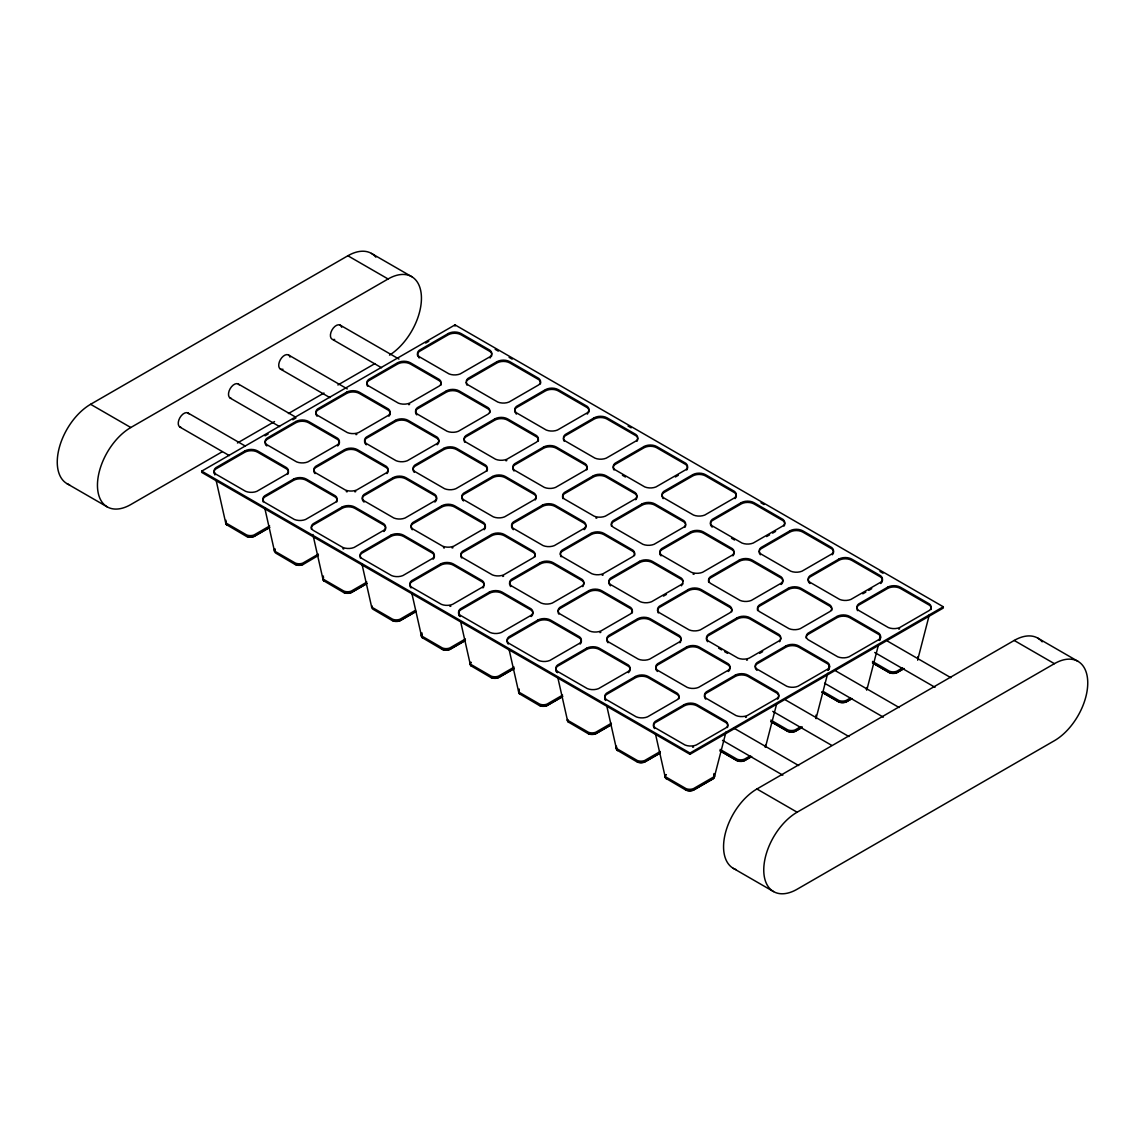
<?xml version="1.0" encoding="UTF-8"?>
<svg xmlns="http://www.w3.org/2000/svg" width="1145" height="1145" viewBox="0 0 1145 1145"><rect width="100%" height="100%" fill="white"/><g stroke="black" fill="none" stroke-linecap="round" stroke-linejoin="round"><path stroke-width="1.5" d="M714.423 776.782L725.973 732.041M765.432 747.341L776.539 704.318M816.17 718.044L827.721 673.303M828.608 669.854L829.495 666.419M867.18 688.589L878.287 645.565M879.618 640.413L880.505 636.963M917.818 659.348L929.382 614.607M69.616 484.865A47.174 27.237 -60 0 1 59.168 448.11A47.174 27.237 -60 0 1 90.598 404.3L347.88 255.764A47.174 27.237 -60 0 1 375.861 257.153M221.987 451.903L130.802 504.544A47.174 27.237 -60 0 1 97.454 485.28A47.174 27.237 -60 0 1 130.802 427.514L388.083 278.979A47.174 27.237 -60 0 1 421.432 297.399A47.174 27.237 -60 0 1 389.529 355.136M237.43 442.986L274.528 421.575M288.425 413.545L323.978 393.021M337.889 384.992L374.973 363.58M201.706 471.139L455.023 324.879L943.294 606.778L943.294 608.038L689.977 754.297L201.706 472.384L201.706 471.139L689.977 753.038L943.294 606.778M265.025 435.816L268.116 434.041M292.834 419.771L295.925 417.982M425.668 343.071L428.76 341.296M269.647 525.956L254.09 534.944A6.426 3.707 0 0 1 246.647 534.944L226.896 523.537A6.383 3.678 0 0 1 226.538 523.222M269.647 527.315L254.09 536.304A6.426 3.707 0 0 1 246.647 536.304M269.647 527.53L254.09 536.504A6.426 3.707 0 0 1 246.647 536.518L226.896 524.897A6.383 3.678 0 0 1 226.037 521.633M318.396 554.108L302.838 563.082A6.426 3.707 0 0 1 295.396 563.082L275.644 551.69A6.383 3.678 0 0 1 274.499 549.156M318.396 555.468L302.838 564.657A6.426 3.707 0 0 1 295.396 564.657L275.644 553.035A6.383 3.678 0 0 1 275.315 549.085M366.872 582.089L351.315 591.063A6.426 3.707 0 0 1 343.872 591.078L324.121 579.671A6.383 3.678 0 0 1 323.763 579.356M366.872 583.449L351.315 592.423A6.426 3.707 0 0 1 343.872 592.437M366.872 583.664L351.315 592.638A6.426 3.707 0 0 1 343.872 592.638L324.121 581.03A6.383 3.678 0 0 1 323.491 577.409M415.606 610.228L400.063 619.216A6.426 3.707 0 0 1 392.62 619.216L372.869 607.809A6.383 3.678 0 0 1 371.824 606.435M415.606 611.587L400.063 620.576A6.426 3.707 0 0 1 392.62 620.576M415.606 611.802L400.063 620.776A6.426 3.707 0 0 1 392.62 620.79L372.869 609.169A6.383 3.678 0 0 1 372.01 605.905M675.364 476.993L678.341 475.275M465.385 638.967L449.842 647.956A6.426 3.707 0 0 1 442.399 647.956L422.648 636.548A6.383 3.678 0 0 1 422.018 632.927M465.385 640.327L449.842 649.315A6.426 3.707 0 0 1 442.399 649.315M465.385 640.542L449.842 649.516A6.426 3.707 0 0 1 442.399 649.53L422.648 637.908A6.383 3.678 0 0 1 422.018 634.287M514.134 667.12L498.59 676.094A6.426 3.707 0 0 1 491.133 676.108L471.382 664.701A6.383 3.678 0 0 1 470.223 662.554M514.134 668.48L498.59 677.454A6.426 3.707 0 0 1 491.133 677.468M514.134 668.68L498.59 677.668A6.426 3.707 0 0 1 491.133 677.668L471.382 666.061A6.383 3.678 0 0 1 470.767 662.44M663.485 596.116L666.462 594.398M766.62 536.561L769.597 534.844M772.589 533.126L775.566 531.409M562.61 695.101L547.067 704.089A6.426 3.707 0 0 1 539.61 704.089L519.859 692.682A6.383 3.678 0 0 1 519.515 692.367M562.61 696.461L547.067 705.449A6.426 3.707 0 0 1 539.61 705.449M562.61 696.675L547.067 705.649A6.426 3.707 0 0 1 539.61 705.663L519.859 694.042A6.383 3.678 0 0 1 519.243 690.421M611.358 723.254L595.801 732.227A6.426 3.707 0 0 1 588.358 732.227L568.607 720.835A6.383 3.678 0 0 1 567.734 719.804M611.358 724.599L595.801 733.587A6.426 3.707 0 0 1 588.358 733.587M611.358 724.814L595.801 733.788A6.426 3.707 0 0 1 588.358 733.802L568.607 722.18A6.383 3.678 0 0 1 567.476 719.661M759.665 653.366L762.642 651.648M862.8 593.811L865.792 592.094M868.769 590.376L871.746 588.659M660.293 751.492L644.735 760.48A6.426 3.707 0 0 1 637.293 760.48L617.541 749.073A6.383 3.678 0 0 1 616.897 748.415M660.293 752.852L644.735 761.84A6.426 3.707 0 0 1 637.293 761.84M660.293 753.066L644.735 762.04A6.426 3.707 0 0 1 637.293 762.055L617.541 750.433A6.383 3.678 0 0 1 616.511 747.542M750.147 755.9L744.493 759.164A6.426 3.707 0 0 1 737.037 759.178L720.119 749.403M800.885 726.617L795.217 729.88A6.426 3.707 0 0 1 787.774 729.88L770.843 720.105M850.477 697.978L846.227 700.425A6.426 3.707 0 0 1 838.784 700.439L823.269 691.48M902.532 667.921L896.878 671.185A6.426 3.707 0 0 1 889.436 671.199L872.504 661.424M751.564 756.444L744.493 760.523A6.426 3.707 0 0 1 737.037 760.538L720.119 750.762M802.287 727.147L795.217 731.24A6.426 3.707 0 0 1 787.774 731.24L770.843 721.464M851.894 698.522L846.227 701.785A6.426 3.707 0 0 1 838.784 701.799L821.852 692.009M903.949 668.465L896.878 672.544A6.426 3.707 0 0 1 889.436 672.559L872.504 662.769M751.564 756.659L744.493 760.738A6.426 3.707 0 0 1 737.037 760.738L720.119 750.963M802.287 727.361L795.217 731.44A6.426 3.707 0 0 1 787.774 731.455L770.843 721.679M851.894 698.736L846.227 702A6.426 3.707 0 0 1 838.784 702L821.852 692.224M903.949 668.68L896.878 672.759A6.426 3.707 0 0 1 889.436 672.759L872.504 662.984M735.92 869.556A47.174 27.237 -60 0 1 725.472 832.801A47.174 27.237 -60 0 1 756.917 788.991L1014.198 640.456A47.174 27.237 -60 0 1 1042.179 641.844M797.12 812.206L1054.402 663.671A47.174 27.237 -60 0 1 1087.75 682.921A47.174 27.237 -60 0 1 1054.402 740.7L797.12 889.236A47.174 27.237 -60 0 1 763.758 869.971A47.174 27.237 -60 0 1 797.12 812.206L756.917 788.991M371.467 253.431L411.67 276.632M1037.785 638.123L1077.975 661.323M347.88 255.764L388.083 278.979M1014.198 640.456L1054.402 663.671M495.198 349.325L498.29 351.114M509.096 357.354L512.187 359.144M628.075 426.054L631.167 427.829M760.967 502.769L764.058 504.559M879.947 571.455L883.038 573.244M622.436 475.275L625.413 476.993M731.569 538.279L734.56 539.996M340.208 325.137L398.961 359.058M887.475 641.1L950.865 677.697M381.557 367.76L332.093 339.206A8.115 4.694 -60 0 1 333.281 328.085A8.115 4.694 -60 0 1 341.697 327.255M874.723 652.493L935.007 687.301M288.526 354.979L347.264 388.899M835.793 670.941L899.168 707.538M280.396 369.048L329.874 397.601M824.572 683.221L883.325 717.142M718.659 648.199L721.636 649.916M724.613 651.648L727.59 653.366M238.274 383.99L295.467 417.009M785.542 699.953L848.917 736.55M230.159 398.059L279.623 426.613M772.775 711.346L831.528 745.252M188.023 413.001L245.23 446.02M733.745 728.063L798.68 765.561M179.908 427.071L229.372 455.624M722.524 740.357L782.822 775.165M90.598 404.3L130.802 427.514M67.025 483.677L107.215 506.877M733.33 868.368L773.533 891.569M655.441 733.773L665.145 776.811M604.76 697.019L605.533 700.454M606.707 705.621L616.396 748.673M555.84 668.766L556.613 672.215M557.772 677.382L567.476 720.42M509.024 649.229L518.728 692.281M458.615 612.632L459.388 616.082M460.548 621.248L470.251 664.286M411.799 593.096L421.503 636.148M362.02 564.356L371.724 607.408M312.886 534.5L322.976 579.27M264.81 508.237L274.499 551.275M214.115 471.482L214.888 474.917M216.061 480.084L225.751 523.136M689.977 753.038L689.977 754.297M455.023 324.879L455.023 326.139M231.347 398.417A8.115 4.694 -60 0 1 230.159 388.685A8.115 4.694 -60 0 1 239.19 384.834M334.669 339.435A8.115 4.694 -60 0 1 333.281 339.564M181.096 427.428A8.115 4.694 -60 0 1 179.908 417.696A8.115 4.694 -60 0 1 188.939 413.846M282.972 369.277A8.115 4.694 -60 0 1 280.396 359.659A8.115 4.694 -60 0 1 290.014 357.097M266.857 445.935A9.618 5.553 0 0 1 266.313 445.448M265.869 444.947A9.618 5.553 0 0 1 266.885 439.48L295.839 422.763A9.06 5.224 0 0 1 308.649 422.763L337.618 439.48A9.618 5.553 0 0 1 338.619 444.947M708.741 582.39A9.618 5.553 0 0 1 710.344 578.039L739.312 561.322A9.06 5.224 0 0 1 752.122 561.322L781.076 578.039A9.618 5.553 0 0 1 782.092 583.492M324.121 581.245A6.383 3.678 0 0 1 323.491 577.61M323.462 579.012A6.383 3.678 0 0 1 323.491 576.049M568.607 722.395A6.383 3.678 0 0 1 567.577 719.489M471.382 666.261A6.383 3.678 0 0 1 471.067 662.297M226.252 522.879A6.383 3.678 0 0 1 226.037 520.274M226.896 525.111A6.383 3.678 0 0 1 226.037 521.834M617.541 750.648A6.383 3.678 0 0 1 616.511 747.742M616.654 748.057A6.383 3.678 0 0 1 616.511 746.182M503.6 576.15A9.675 5.582 0 0 1 502.769 576.465M833.317 550.874A9.618 5.553 0 0 1 832.286 554.767M833.059 550.316A9.618 5.553 0 0 0 831.714 548.798L802.759 532.082A9.06 5.224 0 0 0 789.95 532.082L760.996 548.798A9.618 5.553 0 0 0 759.65 550.316M760.423 554.767A9.618 5.553 0 0 1 759.393 550.874M387.955 469.708A9.618 5.553 0 0 1 386.924 473.601M387.697 469.164A9.618 5.553 0 0 0 386.352 467.632L357.397 450.915A9.06 5.224 0 0 0 344.588 450.915L315.634 467.632A9.618 5.553 0 0 0 314.288 469.164M519.859 694.256A6.383 3.678 0 0 1 519.243 690.635M519.215 692.024A6.383 3.678 0 0 1 519.243 689.061M338.176 445.448A9.618 5.553 0 0 1 337.646 445.935M654.697 728.578A9.618 5.553 0 0 1 654.253 728.063M653.909 727.533A9.618 5.553 0 0 1 655.269 722.609L684.223 705.892A9.06 5.224 0 0 1 697.033 705.892L725.987 722.609A9.618 5.553 0 0 1 727.762 726.417M693.569 747.041A9.675 5.582 0 0 1 692.611 747.184M727.605 726.975A9.618 5.553 0 0 1 727.361 727.533M532.439 611.616A9.618 5.553 0 0 1 532.11 615.552M531.666 616.067A9.618 5.553 0 0 1 531.137 616.54M532.082 611.086A9.618 5.553 0 0 0 531.094 610.099L502.14 593.368A9.06 5.224 0 0 0 489.33 593.368L460.376 610.099A9.618 5.553 0 0 0 459.36 615.552M460.333 616.54A9.618 5.553 0 0 1 459.803 616.067M806.266 638.223A9.618 5.553 0 0 1 806.423 636.505M806.681 635.947A9.618 5.553 0 0 1 808.026 634.43L836.981 617.699A9.06 5.224 0 0 1 849.79 617.699L878.745 634.43A9.618 5.553 0 0 1 880.09 635.947M880.348 636.505A9.618 5.553 0 0 1 880.104 639.339M879.761 639.883A9.618 5.553 0 0 1 879.317 640.399M780.346 640.642A9.618 5.553 0 0 1 779.559 641.701M780.332 637.264A9.618 5.553 0 0 0 778.986 635.733L750.032 619.016A9.06 5.224 0 0 0 737.223 619.016L708.268 635.733A9.618 5.553 0 0 0 706.923 637.264M780.589 637.808A9.618 5.553 0 0 1 780.747 639.525M707.696 641.701A9.618 5.553 0 0 1 706.665 637.808M585.71 527.573A9.618 5.553 0 0 1 585.109 528.661M584.666 529.176A9.618 5.553 0 0 1 584.136 529.663M585.854 527.001A9.618 5.553 0 0 0 584.093 523.208L555.139 506.491A9.06 5.224 0 0 0 542.329 506.491L513.375 523.208A9.618 5.553 0 0 0 513.332 529.663M389.958 414.562A9.618 5.553 0 0 1 388.914 416.165M389.944 412.272A9.618 5.553 0 0 0 388.341 410.196L359.387 393.479A9.06 5.224 0 0 0 346.577 393.479L317.623 410.196A9.618 5.553 0 0 0 316.263 415.105M390.101 412.844A9.618 5.553 0 0 1 390.116 413.989M317.05 416.165A9.618 5.553 0 0 1 316.607 415.649M356.868 434.413A9.675 5.582 0 0 1 355.923 434.613M366.328 444.79A9.618 5.553 0 0 1 365.799 444.303M365.355 443.788A9.618 5.553 0 0 1 364.611 442.127M364.568 441.555A9.618 5.553 0 0 1 366.371 438.335L395.326 421.618A9.06 5.224 0 0 1 408.135 421.618L437.089 438.335A9.618 5.553 0 0 1 438.077 439.336M438.435 439.866A9.618 5.553 0 0 1 437.132 444.79M336.716 501.997A9.618 5.553 0 0 0 335.356 497.073L306.388 480.356A9.06 5.224 0 0 0 293.578 480.356L264.624 497.073A9.618 5.553 0 0 0 263.264 501.997M586.941 469.378A9.618 5.553 0 0 1 586.684 469.937M586.927 467.103A9.618 5.553 0 0 0 585.324 465.013L556.37 448.296A9.06 5.224 0 0 0 543.56 448.296L514.606 465.013A9.618 5.553 0 0 0 513.261 466.545M587.084 467.675A9.618 5.553 0 0 1 587.084 468.82M514.033 470.981A9.618 5.553 0 0 1 513.59 470.481M513.246 469.937A9.618 5.553 0 0 1 513.003 467.103M637.565 437.862A9.618 5.553 0 0 1 637.579 440.138M637.336 440.696A9.618 5.553 0 0 1 636.978 441.24M637.307 437.304A9.618 5.553 0 0 0 635.976 435.773L607.007 419.056A9.06 5.224 0 0 0 594.198 419.056L565.244 435.773A9.618 5.553 0 0 0 563.912 437.304M564.227 441.24A9.618 5.553 0 0 1 563.884 440.696M563.641 440.138A9.618 5.553 0 0 1 563.497 438.435M487.183 470.681A9.618 5.553 0 0 1 486.926 471.239M487.169 468.405A9.618 5.553 0 0 0 485.566 466.33L456.612 449.613A9.06 5.224 0 0 0 443.802 449.613L414.848 466.33A9.618 5.553 0 0 0 413.488 471.239M487.326 468.978A9.618 5.553 0 0 1 487.326 470.123M414.275 472.298A9.618 5.553 0 0 1 413.832 471.783M463.553 500.923A9.618 5.553 0 0 1 463.024 500.437M462.58 499.921A9.618 5.553 0 0 1 463.596 494.468L492.55 477.751A9.06 5.224 0 0 1 505.36 477.751L534.314 494.468A9.618 5.553 0 0 1 535.302 495.456M535.66 496A9.618 5.553 0 0 1 535.33 499.921M736.092 494.74A9.618 5.553 0 0 1 735.863 497.574M735.505 498.118A9.618 5.553 0 0 1 735.061 498.633M735.834 494.196A9.618 5.553 0 0 0 734.503 492.665L705.535 475.948A9.06 5.224 0 0 0 692.725 475.948L663.771 492.665A9.618 5.553 0 0 0 662.425 494.196M663.198 498.633A9.618 5.553 0 0 1 662.411 497.574M662.01 496.458A9.618 5.553 0 0 1 662.168 494.74M315.061 473.601A9.618 5.553 0 0 1 314.031 469.708M355.766 491.591A9.675 5.582 0 0 1 354.878 491.849M347.121 491.849A9.675 5.582 0 0 1 346.234 491.591M464.841 442.328A9.618 5.553 0 0 1 464.24 441.24M464.04 440.095A9.618 5.553 0 0 1 464.097 439.523M464.255 438.964A9.618 5.553 0 0 1 465.858 436.875L494.812 420.158A9.06 5.224 0 0 1 507.621 420.158L536.576 436.875A9.618 5.553 0 0 1 537.563 437.862M467.017 385.106A9.618 5.553 0 0 1 466.659 384.563M466.416 384.004A9.618 5.553 0 0 1 466.273 382.301M466.688 381.185A9.618 5.553 0 0 1 468.019 379.653L496.987 362.936A9.06 5.224 0 0 1 509.797 362.936L538.751 379.653A9.618 5.553 0 0 1 539.739 380.641M288.354 471.583A9.618 5.553 0 0 1 288.211 473.3M287.967 473.858A9.618 5.553 0 0 1 287.624 474.388M287.939 470.466A9.618 5.553 0 0 0 286.608 468.935L257.654 452.218A9.06 5.224 0 0 0 244.844 452.218L215.875 468.935A9.618 5.553 0 0 0 214.544 470.466M214.874 474.388A9.618 5.553 0 0 1 214.516 473.858M214.272 473.3A9.618 5.553 0 0 1 214.287 471.024M409.595 404.4A9.675 5.582 0 0 1 408.765 404.7M440.696 382.273A9.618 5.553 0 0 1 440.968 385.106M440.338 381.743A9.618 5.553 0 0 0 439.351 380.741L410.397 364.024A9.06 5.224 0 0 0 397.587 364.024L368.633 380.741A9.618 5.553 0 0 0 367.03 382.831M367.617 386.194A9.618 5.553 0 0 1 367.015 385.106M366.829 383.961A9.618 5.553 0 0 1 366.872 383.389M506.82 460.533A9.675 5.582 0 0 1 505.975 460.834M537.921 438.406A9.618 5.553 0 0 1 538.193 441.24M561.107 556.799A9.618 5.553 0 0 1 560.506 555.711M560.306 554.581A9.618 5.553 0 0 1 560.363 554.008M560.52 553.436A9.618 5.553 0 0 1 562.123 551.346L591.078 534.629A9.06 5.224 0 0 1 603.887 534.629L632.841 551.346A9.618 5.553 0 0 1 633.829 552.348M603.086 575.005A9.675 5.582 0 0 1 602.241 575.32M636.448 495.284A9.618 5.553 0 0 1 636.463 498.676M636.119 499.22A9.618 5.553 0 0 1 635.675 499.721M636.09 494.755A9.618 5.553 0 0 0 635.103 493.753L606.149 477.036A9.06 5.224 0 0 0 593.339 477.036L564.385 493.753A9.618 5.553 0 0 0 562.782 495.842M563.025 498.676A9.618 5.553 0 0 1 562.767 498.118M562.624 497.56A9.618 5.553 0 0 1 562.624 496.415M596.803 518.184A9.675 5.582 0 0 1 595.872 517.984M534.701 554.037A9.618 5.553 0 0 1 534.973 556.856M534.343 553.493A9.618 5.553 0 0 0 533.355 552.505L504.401 535.788A9.06 5.224 0 0 0 491.591 535.788L462.637 552.505A9.618 5.553 0 0 0 460.834 555.726M461.621 557.958A9.618 5.553 0 0 1 460.877 556.298M611.516 526.271A9.618 5.553 0 0 1 613.133 521.905L642.087 505.188A9.06 5.224 0 0 1 654.897 505.188L683.851 521.905A9.618 5.553 0 0 1 685.197 523.437M747.499 659.949A9.675 5.582 0 0 1 746.569 660.15M685.612 524.553A9.618 5.553 0 0 1 685.469 526.271M685.211 526.814A9.618 5.553 0 0 1 684.867 527.358M634.187 552.878A9.618 5.553 0 0 1 634.459 555.711M917.717 658.218A6.383 3.678 0 0 1 917.717 659.735M917.717 659.935A6.383 3.678 0 0 0 917.717 658.432A6.383 3.678 0 0 0 917.717 656.858M815.884 716.541A6.383 3.678 0 0 1 816.07 718.416M815.884 716.741A6.383 3.678 0 0 1 816.07 718.631M815.884 715.181A6.383 3.678 0 0 1 815.898 717.428M765.432 746.569A6.383 3.678 0 0 1 765.461 746.955M765.432 745.223A6.383 3.678 0 0 1 765.432 745.982M765.432 746.783A6.383 3.678 0 0 1 765.461 747.17M713.908 774.922A6.383 3.678 0 0 1 713.278 778.543L693.484 789.978A6.426 3.707 0 0 1 686.041 789.978M713.908 775.136A6.383 3.678 0 0 1 713.278 778.757L693.484 790.179A6.426 3.707 0 0 1 686.041 790.193L666.29 778.571A6.383 3.678 0 0 1 665.961 774.621M666.275 778.786A6.383 3.678 0 0 1 665.961 774.822M713.908 773.562A6.383 3.678 0 0 1 713.922 776.525M713.621 776.868A6.383 3.678 0 0 1 713.278 777.183L693.484 788.619A6.426 3.707 0 0 1 686.041 788.619L666.29 777.226A6.383 3.678 0 0 1 665.145 774.693M867.066 687.458A6.383 3.678 0 0 1 866.679 689.691M867.066 687.673A6.383 3.678 0 0 1 866.679 689.905M867.08 687.615A6.383 3.678 0 0 1 866.021 689.004M302.838 564.442A6.426 3.707 0 0 1 295.396 564.442M422.634 638.123A6.383 3.678 0 0 1 422.018 634.502M516.467 414.089A9.618 5.553 0 0 1 515.923 413.603M515.135 412.558A9.618 5.553 0 0 1 516.495 407.634L545.464 390.917A9.06 5.224 0 0 1 558.273 390.917L587.228 407.634A9.618 5.553 0 0 1 588.587 412.558M587.8 413.603A9.618 5.553 0 0 1 587.256 414.089M364.067 502.068A9.618 5.553 0 0 1 363.537 501.582M363.094 501.066A9.618 5.553 0 0 1 362.35 499.406M362.307 498.834A9.618 5.553 0 0 1 364.11 495.613L393.064 478.896A9.06 5.224 0 0 1 405.874 478.896L434.828 495.613A9.618 5.553 0 0 1 435.816 496.615M436.173 497.145A9.618 5.553 0 0 1 434.871 502.068M614.021 469.98A9.618 5.553 0 0 1 615.022 464.512L643.977 447.795A9.06 5.224 0 0 1 656.786 447.795L685.755 464.512A9.618 5.553 0 0 1 686.757 469.98M433.941 558.13A9.618 5.553 0 0 0 432.567 553.207L403.612 536.49A9.06 5.224 0 0 0 390.803 536.49L361.849 553.207A9.618 5.553 0 0 0 360.088 555.855M433.583 558.66A9.618 5.553 0 0 1 433.139 559.175M360.489 558.13A9.618 5.553 0 0 1 360.088 557M485.179 525.841A9.618 5.553 0 0 1 484.149 529.734M484.922 525.283A9.618 5.553 0 0 0 483.576 523.766L454.622 507.049A9.06 5.224 0 0 0 441.813 507.049L412.858 523.766A9.618 5.553 0 0 0 411.513 525.283M412.286 529.734A9.618 5.553 0 0 1 411.255 525.841M452.991 547.725A9.675 5.582 0 0 1 452.089 547.983M444.346 547.983A9.675 5.582 0 0 1 443.458 547.725M784.311 522.177A9.618 5.553 0 0 1 783.981 526.099M783.953 521.648A9.618 5.553 0 0 0 782.965 520.646L754.011 503.929A9.06 5.224 0 0 0 741.201 503.929L712.247 520.646A9.618 5.553 0 0 0 710.444 523.866M712.204 527.101A9.618 5.553 0 0 1 711.675 526.614M711.231 526.099A9.618 5.553 0 0 1 710.487 524.439M483.72 586.87A9.618 5.553 0 0 1 482.918 587.915M483.691 583.478A9.618 5.553 0 0 0 482.346 581.946L453.391 565.229A9.06 5.224 0 0 0 440.582 565.229L411.627 581.946A9.618 5.553 0 0 0 410.282 583.478M483.949 584.036A9.618 5.553 0 0 1 484.12 585.739M411.055 587.915A9.618 5.553 0 0 1 410.611 587.399M410.268 586.87A9.618 5.553 0 0 1 410.024 584.036M450.872 606.163A9.675 5.582 0 0 1 449.928 606.378M491.763 355.293A9.618 5.553 0 0 1 491.362 356.424M490.575 357.469A9.618 5.553 0 0 1 490.046 357.956M491.763 354.148A9.618 5.553 0 0 0 490.003 351.501L461.049 334.784A9.06 5.224 0 0 0 448.239 334.784L419.285 351.501A9.618 5.553 0 0 0 417.911 356.424M419.242 357.956A9.618 5.553 0 0 1 418.712 357.469M416.809 414.862A9.618 5.553 0 0 1 416.365 414.347M416.021 413.803A9.618 5.553 0 0 1 415.778 410.969M416.036 410.411A9.618 5.553 0 0 1 417.381 408.894L446.335 392.177A9.06 5.224 0 0 1 459.145 392.177L488.099 408.894A9.618 5.553 0 0 1 489.445 410.411M489.702 410.969A9.618 5.553 0 0 1 489.86 412.687M540.096 381.185A9.618 5.553 0 0 1 540.354 384.004M385.421 527.144A9.618 5.553 0 0 1 385.436 529.434M385.192 529.978A9.618 5.553 0 0 1 384.834 530.521M384.391 531.037A9.618 5.553 0 0 1 383.861 531.523M385.164 526.6A9.618 5.553 0 0 0 383.833 525.068L354.864 508.351A9.06 5.224 0 0 0 342.054 508.351L313.1 525.068A9.618 5.553 0 0 0 311.497 529.434M343.7 549.028A9.675 5.582 0 0 1 342.856 548.713M781.649 584.007A9.618 5.553 0 0 1 781.105 584.48M857.662 610.643A9.618 5.553 0 0 1 857.061 609.541M856.861 608.41A9.618 5.553 0 0 1 856.918 607.838M857.075 607.265A9.618 5.553 0 0 1 858.664 605.19L887.618 588.473A9.06 5.224 0 0 1 900.428 588.473L929.396 605.19A9.618 5.553 0 0 1 930.384 606.177M899.641 628.834A9.675 5.582 0 0 1 898.796 629.149M930.728 606.707A9.618 5.553 0 0 1 931 609.541M831.342 607.809A9.618 5.553 0 0 1 831.613 610.643M830.984 607.279A9.618 5.553 0 0 0 829.996 606.278L801.042 589.56A9.06 5.224 0 0 0 788.232 589.56L759.278 606.278A9.618 5.553 0 0 0 757.661 610.643M733.673 551.418A9.618 5.553 0 0 1 733.687 554.81M733.344 555.339A9.618 5.553 0 0 1 732.9 555.855M733.315 550.888A9.618 5.553 0 0 0 732.328 549.886L703.373 533.169A9.06 5.224 0 0 0 690.564 533.169L661.61 549.886A9.618 5.553 0 0 0 660.007 551.976M661.037 555.855A9.618 5.553 0 0 1 659.992 554.252M659.835 553.679A9.618 5.553 0 0 1 659.849 552.534M694.027 574.318A9.675 5.582 0 0 1 693.083 574.103M809.887 583.492A9.618 5.553 0 0 1 809.916 577.037L838.884 560.32A9.06 5.224 0 0 1 851.694 560.32L880.648 577.037A9.618 5.553 0 0 1 882.409 580.83M882.251 581.402A9.618 5.553 0 0 1 881.664 582.49M881.221 583.005A9.618 5.553 0 0 1 880.677 583.492M583.463 585.567A9.618 5.553 0 0 1 582.676 586.612M583.449 582.175A9.618 5.553 0 0 0 582.104 580.644L553.149 563.927A9.06 5.224 0 0 0 540.34 563.927L511.386 580.644A9.618 5.553 0 0 0 510.04 582.175M583.707 582.733A9.618 5.553 0 0 1 583.864 584.437M510.813 586.612A9.618 5.553 0 0 1 510.026 585.567M509.625 584.437A9.618 5.553 0 0 1 509.783 582.733M657.488 671.471A9.618 5.553 0 0 1 657.531 665.016L686.485 648.299A9.06 5.224 0 0 1 699.294 648.299L728.249 665.016A9.618 5.553 0 0 1 730.066 668.251M729.866 669.381A9.618 5.553 0 0 1 729.265 670.483M728.821 670.984A9.618 5.553 0 0 1 728.292 671.471M581.188 642.445A9.618 5.553 0 0 1 580.143 644.048M581.173 640.169A9.618 5.553 0 0 0 579.57 638.08L550.616 621.363A9.06 5.224 0 0 0 537.806 621.363L508.852 638.08A9.618 5.553 0 0 0 507.493 643.003M581.331 640.728A9.618 5.553 0 0 1 581.331 641.873M508.28 644.048A9.618 5.553 0 0 1 507.836 643.533M682.935 583.707A9.618 5.553 0 0 1 682.678 584.251M681.89 585.31A9.618 5.553 0 0 1 681.361 585.796M682.921 581.417A9.618 5.553 0 0 0 681.318 579.341L652.364 562.624A9.06 5.224 0 0 0 639.554 562.624L610.6 579.341A9.618 5.553 0 0 0 609.24 584.251M610.557 585.796A9.618 5.553 0 0 1 609.584 584.794M600.824 632.283A9.675 5.582 0 0 1 599.98 632.598M631.925 610.156A9.618 5.553 0 0 1 632.197 612.99M631.568 609.627A9.618 5.553 0 0 0 630.58 608.625L601.626 591.908A9.06 5.224 0 0 0 588.816 591.908L559.862 608.625A9.618 5.553 0 0 0 558.259 610.714M558.846 614.092A9.618 5.553 0 0 1 558.245 612.99M558.044 611.859A9.618 5.553 0 0 1 558.102 611.287M680.688 641.687A9.618 5.553 0 0 1 679.901 642.746M680.674 638.309A9.618 5.553 0 0 0 679.328 636.777L650.374 620.06A9.06 5.224 0 0 0 637.565 620.06L608.61 636.777A9.618 5.553 0 0 0 607.265 638.309M680.931 638.853A9.618 5.553 0 0 1 681.089 640.57M608.038 642.746A9.618 5.553 0 0 1 607.594 642.231M607.251 641.687A9.618 5.553 0 0 1 607.007 638.853M756.974 670.326A9.618 5.553 0 0 1 756.444 669.839M756.001 669.324A9.618 5.553 0 0 1 757.017 663.871L785.971 647.154A9.06 5.224 0 0 1 798.781 647.154L827.735 663.871A9.618 5.553 0 0 1 828.751 669.324M828.307 669.839A9.618 5.553 0 0 1 827.778 670.326M658.332 612.933A9.618 5.553 0 0 1 657.731 611.845M657.531 610.7A9.618 5.553 0 0 1 657.588 610.128M657.745 609.569A9.618 5.553 0 0 1 659.348 607.48L688.302 590.763A9.06 5.224 0 0 1 701.112 590.763L730.066 607.48A9.618 5.553 0 0 1 731.054 608.482M731.412 609.011A9.618 5.553 0 0 1 731.684 611.845M778.342 694.7A9.618 5.553 0 0 1 778.357 698.078M778.013 698.622A9.618 5.553 0 0 1 777.569 699.137M777.985 694.156A9.618 5.553 0 0 0 776.997 693.169L748.043 676.452A9.06 5.224 0 0 0 735.233 676.452L706.279 693.169A9.618 5.553 0 0 0 704.676 695.244M705.706 699.137A9.618 5.553 0 0 1 704.662 697.534M704.519 696.961A9.618 5.553 0 0 1 704.519 695.817M746.411 717.128A9.675 5.582 0 0 1 745.51 717.385M605.505 699.924A9.618 5.553 0 0 1 605.161 699.395M604.918 698.836A9.618 5.553 0 0 1 604.775 697.119M605.19 696.003A9.618 5.553 0 0 1 606.521 694.471L635.475 677.754A9.06 5.224 0 0 1 648.285 677.754L677.253 694.471A9.618 5.553 0 0 1 678.584 696.003M678.842 696.561A9.618 5.553 0 0 1 678.856 698.836M629.664 667.75A9.618 5.553 0 0 1 628.362 672.673M629.306 667.22A9.618 5.553 0 0 0 628.319 666.218L599.365 649.501A9.06 5.224 0 0 0 586.555 649.501L557.601 666.218A9.618 5.553 0 0 0 555.783 669.453M557.558 672.673A9.618 5.553 0 0 1 557.028 672.187M556.584 671.671A9.618 5.553 0 0 1 555.84 670.025M244.844 450.958L215.875 467.675A9.618 5.553 0 0 0 215.847 474.13L245.631 491.334A9.675 5.582 0 0 0 256.852 491.334L286.636 474.13A9.618 5.553 0 0 0 286.608 467.675L257.654 450.958A9.06 5.224 0 0 0 244.844 450.958M295.839 421.517L266.885 438.234A9.618 5.553 0 0 0 266.857 444.689L296.641 461.893A9.675 5.582 0 0 0 307.862 461.893L337.646 444.689A9.618 5.553 0 0 0 337.618 438.234L308.649 421.517A9.06 5.224 0 0 0 295.839 421.517M346.577 392.22L317.623 408.937A9.618 5.553 0 0 0 317.58 415.392L347.379 432.595A9.675 5.582 0 0 0 358.6 432.595L388.384 415.392A9.618 5.553 0 0 0 388.341 408.937L359.387 392.22A9.06 5.224 0 0 0 346.577 392.22M397.587 362.779L368.633 379.496A9.618 5.553 0 0 0 368.59 385.951L398.388 403.14A9.675 5.582 0 0 0 409.595 403.14L439.394 385.951A9.618 5.553 0 0 0 439.351 379.496L410.397 362.779A9.06 5.224 0 0 0 397.587 362.779M448.239 333.538L419.285 350.255A9.618 5.553 0 0 0 419.242 356.71L449.026 373.9A9.675 5.582 0 0 0 460.247 373.9L490.046 356.71A9.618 5.553 0 0 0 490.003 350.255L461.049 333.538A9.06 5.224 0 0 0 448.239 333.538M293.578 479.111L264.624 495.828A9.618 5.553 0 0 0 264.595 502.283L294.38 519.472A9.675 5.582 0 0 0 305.601 519.472L335.385 502.283A9.618 5.553 0 0 0 335.356 495.828L306.388 479.111A9.06 5.224 0 0 0 293.578 479.111M344.588 449.656L315.634 466.373A9.618 5.553 0 0 0 315.591 472.828L345.389 490.031A9.675 5.582 0 0 0 356.61 490.031L386.395 472.828A9.618 5.553 0 0 0 386.352 466.373L357.397 449.656A9.06 5.224 0 0 0 344.588 449.656M395.326 420.372L366.371 437.089A9.618 5.553 0 0 0 366.328 443.53L396.127 460.734A9.675 5.582 0 0 0 407.334 460.734L437.132 443.53A9.618 5.553 0 0 0 437.089 437.089L408.135 420.372A9.06 5.224 0 0 0 395.326 420.372M446.335 390.917L417.381 407.634A9.618 5.553 0 0 0 417.338 414.089L447.137 431.293A9.675 5.582 0 0 0 458.344 431.293L488.142 414.089A9.618 5.553 0 0 0 488.099 407.634L459.145 390.917A9.06 5.224 0 0 0 446.335 390.917M496.987 361.677L468.019 378.394A9.618 5.553 0 0 0 467.99 384.849L497.774 402.052A9.675 5.582 0 0 0 508.995 402.052L538.78 384.849A9.618 5.553 0 0 0 538.751 378.394L509.797 361.677A9.06 5.224 0 0 0 496.987 361.677M342.054 507.092L313.1 523.809A9.618 5.553 0 0 0 313.057 530.264L342.856 547.467A9.675 5.582 0 0 0 354.077 547.467L383.861 530.264A9.618 5.553 0 0 0 383.833 523.809L354.864 507.092A9.06 5.224 0 0 0 342.054 507.092M393.064 477.651L364.11 494.368A9.618 5.553 0 0 0 364.067 500.809L393.866 518.012A9.675 5.582 0 0 0 405.072 518.012L434.871 500.809A9.618 5.553 0 0 0 434.828 494.368L405.874 477.651A9.06 5.224 0 0 0 393.064 477.651M443.802 448.353L414.848 465.07A9.618 5.553 0 0 0 414.805 471.525L444.603 488.729A9.675 5.582 0 0 0 455.81 488.729L485.609 471.525A9.618 5.553 0 0 0 485.566 465.07L456.612 448.353A9.06 5.224 0 0 0 443.802 448.353M494.812 418.898L465.858 435.615A9.618 5.553 0 0 0 465.815 442.07L495.613 459.274A9.675 5.582 0 0 0 506.82 459.274L536.619 442.07A9.618 5.553 0 0 0 536.576 435.615L507.621 418.898A9.06 5.224 0 0 0 494.812 418.898M545.464 389.658L516.495 406.375A9.618 5.553 0 0 0 516.467 412.83L546.251 430.033A9.675 5.582 0 0 0 557.472 430.033L587.256 412.83A9.618 5.553 0 0 0 587.228 406.375L558.273 389.658A9.06 5.224 0 0 0 545.464 389.658M390.803 535.245L361.849 551.962A9.618 5.553 0 0 0 361.806 558.402L391.604 575.606A9.675 5.582 0 0 0 402.825 575.606L432.61 558.402A9.618 5.553 0 0 0 432.567 551.962L403.612 535.245A9.06 5.224 0 0 0 390.803 535.245M441.813 505.789L412.858 522.506A9.618 5.553 0 0 0 412.815 528.961L442.614 546.165A9.675 5.582 0 0 0 453.821 546.165L483.619 528.961A9.618 5.553 0 0 0 483.576 522.506L454.622 505.789A9.06 5.224 0 0 0 441.813 505.789M492.55 476.492L463.596 493.209A9.618 5.553 0 0 0 463.553 499.664L493.352 516.867A9.675 5.582 0 0 0 504.559 516.867L534.357 499.664A9.618 5.553 0 0 0 534.314 493.209L505.36 476.492A9.06 5.224 0 0 0 492.55 476.492M543.56 447.051L514.606 463.768A9.618 5.553 0 0 0 514.563 470.223L544.362 487.412A9.675 5.582 0 0 0 555.568 487.412L585.367 470.223A9.618 5.553 0 0 0 585.324 463.768L556.37 447.051A9.06 5.224 0 0 0 543.56 447.051M594.198 417.81L565.244 434.528A9.618 5.553 0 0 0 565.215 440.982L594.999 458.172A9.675 5.582 0 0 0 606.22 458.172L636.005 440.982A9.618 5.553 0 0 0 635.976 434.528L607.007 417.81A9.06 5.224 0 0 0 594.198 417.81M440.582 563.984L411.627 580.701A9.618 5.553 0 0 0 411.585 587.142L441.383 604.345A9.675 5.582 0 0 0 452.604 604.345L482.389 587.142A9.618 5.553 0 0 0 482.346 580.701L453.391 563.984A9.06 5.224 0 0 0 440.582 563.984M491.591 534.529L462.637 551.246A9.618 5.553 0 0 0 462.594 557.701L492.393 574.904A9.675 5.582 0 0 0 503.6 574.904L533.398 557.701A9.618 5.553 0 0 0 533.355 551.246L504.401 534.529A9.06 5.224 0 0 0 491.591 534.529M542.329 505.231L513.375 521.948A9.618 5.553 0 0 0 513.332 528.403L543.131 545.607A9.675 5.582 0 0 0 554.337 545.607L584.136 528.403A9.618 5.553 0 0 0 584.093 521.948L555.139 505.231A9.06 5.224 0 0 0 542.329 505.231M593.339 475.79L564.385 492.507A9.618 5.553 0 0 0 564.342 498.962L594.14 516.166A9.675 5.582 0 0 0 605.347 516.166L635.146 498.962A9.618 5.553 0 0 0 635.103 492.507L606.149 475.79A9.06 5.224 0 0 0 593.339 475.79M643.977 446.55L615.022 463.267A9.618 5.553 0 0 0 614.994 469.722L644.778 486.926A9.675 5.582 0 0 0 655.999 486.926L685.783 469.722A9.618 5.553 0 0 0 685.755 463.267L656.786 446.55A9.06 5.224 0 0 0 643.977 446.55M489.33 592.122L460.376 608.839A9.618 5.553 0 0 0 460.333 615.294L490.132 632.498A9.675 5.582 0 0 0 501.338 632.498L531.137 615.294A9.618 5.553 0 0 0 531.094 608.839L502.14 592.122A9.06 5.224 0 0 0 489.33 592.122M540.34 562.667L511.386 579.384A9.618 5.553 0 0 0 511.343 585.839L541.141 603.043A9.675 5.582 0 0 0 552.348 603.043L582.147 585.839A9.618 5.553 0 0 0 582.104 579.384L553.149 562.667A9.06 5.224 0 0 0 540.34 562.667M591.078 533.384L562.123 550.101A9.618 5.553 0 0 0 562.081 556.556L591.879 573.745A9.675 5.582 0 0 0 603.086 573.745L632.884 556.556A9.618 5.553 0 0 0 632.841 550.101L603.887 533.384A9.06 5.224 0 0 0 591.078 533.384M642.087 503.929L613.133 520.646A9.618 5.553 0 0 0 613.09 527.101L642.889 544.304A9.675 5.582 0 0 0 654.096 544.304L683.894 527.101A9.618 5.553 0 0 0 683.851 520.646L654.897 503.929A9.06 5.224 0 0 0 642.087 503.929M692.725 474.688L663.771 491.405A9.618 5.553 0 0 0 663.728 497.86L693.526 515.064A9.675 5.582 0 0 0 704.747 515.064L734.532 497.86A9.618 5.553 0 0 0 734.503 491.405L705.535 474.688A9.06 5.224 0 0 0 692.725 474.688M537.806 620.103L508.852 636.82A9.618 5.553 0 0 0 508.809 643.275L538.608 660.479A9.675 5.582 0 0 0 549.815 660.479L579.613 643.275A9.618 5.553 0 0 0 579.57 636.82L550.616 620.103A9.06 5.224 0 0 0 537.806 620.103M588.816 590.663L559.862 607.38A9.618 5.553 0 0 0 559.819 613.834L589.618 631.024A9.675 5.582 0 0 0 600.824 631.024L630.623 613.834A9.618 5.553 0 0 0 630.58 607.38L601.626 590.663A9.06 5.224 0 0 0 588.816 590.663M639.554 561.365L610.6 578.082A9.618 5.553 0 0 0 610.557 584.537L640.356 601.74A9.675 5.582 0 0 0 651.562 601.74L681.361 584.537A9.618 5.553 0 0 0 681.318 578.082L652.364 561.365A9.06 5.224 0 0 0 639.554 561.365M690.564 531.924L661.61 548.641A9.618 5.553 0 0 0 661.567 555.082L691.351 572.285A9.675 5.582 0 0 0 702.572 572.285L732.371 555.082A9.618 5.553 0 0 0 732.328 548.641L703.373 531.924A9.06 5.224 0 0 0 690.564 531.924M741.201 502.684L712.247 519.401A9.618 5.553 0 0 0 712.204 525.856L742.003 543.045A9.675 5.582 0 0 0 753.224 543.045L783.008 525.856A9.618 5.553 0 0 0 782.965 519.401L754.011 502.684A9.06 5.224 0 0 0 741.201 502.684M586.555 648.256L557.601 664.973A9.618 5.553 0 0 0 557.558 671.428L587.356 688.617A9.675 5.582 0 0 0 598.563 688.617L628.362 671.428A9.618 5.553 0 0 0 628.319 664.973L599.365 648.256A9.06 5.224 0 0 0 586.555 648.256M637.565 618.801L608.61 635.518A9.618 5.553 0 0 0 608.567 641.973L638.366 659.176A9.675 5.582 0 0 0 649.573 659.176L679.371 641.973A9.618 5.553 0 0 0 679.328 635.518L650.374 618.801A9.06 5.224 0 0 0 637.565 618.801M688.302 589.518L659.348 606.235A9.618 5.553 0 0 0 659.305 612.675L689.09 629.879A9.675 5.582 0 0 0 700.311 629.879L730.109 612.675A9.618 5.553 0 0 0 730.066 606.235L701.112 589.518A9.06 5.224 0 0 0 688.302 589.518M739.312 560.062L710.344 576.779A9.618 5.553 0 0 0 710.315 583.234L740.099 600.438A9.675 5.582 0 0 0 751.32 600.438L781.105 583.234A9.618 5.553 0 0 0 781.076 576.779L752.122 560.062A9.06 5.224 0 0 0 739.312 560.062M789.95 530.822L760.996 547.539A9.618 5.553 0 0 0 760.953 553.994L790.751 571.198A9.675 5.582 0 0 0 801.958 571.198L831.757 553.994A9.618 5.553 0 0 0 831.714 547.539L802.759 530.822A9.06 5.224 0 0 0 789.95 530.822M635.475 676.495L606.521 693.212A9.618 5.553 0 0 0 606.492 699.667L636.276 716.87A9.675 5.582 0 0 0 647.497 716.87L677.282 699.667A9.618 5.553 0 0 0 677.253 693.212L648.285 676.495A9.06 5.224 0 0 0 635.475 676.495M686.485 647.054L657.531 663.771A9.618 5.553 0 0 0 657.488 670.226L687.286 687.415A9.675 5.582 0 0 0 698.507 687.415L728.292 670.226A9.618 5.553 0 0 0 728.249 663.771L699.294 647.054A9.06 5.224 0 0 0 686.485 647.054M737.223 617.756L708.268 634.473A9.618 5.553 0 0 0 708.225 640.928L738.024 658.132A9.675 5.582 0 0 0 749.231 658.132L779.029 640.928A9.618 5.553 0 0 0 778.986 634.473L750.032 617.756A9.06 5.224 0 0 0 737.223 617.756M788.232 588.315L759.278 605.032A9.618 5.553 0 0 0 759.235 611.473L789.034 628.677A9.675 5.582 0 0 0 800.24 628.677L830.039 611.473A9.618 5.553 0 0 0 829.996 605.032L801.042 588.315A9.06 5.224 0 0 0 788.232 588.315M838.884 559.075L809.916 575.792A9.618 5.553 0 0 0 809.887 582.232L839.671 599.436A9.675 5.582 0 0 0 850.892 599.436L880.677 582.232A9.618 5.553 0 0 0 880.648 575.792L851.694 559.075A9.06 5.224 0 0 0 838.884 559.075M684.223 704.647L655.269 721.364A9.618 5.553 0 0 0 655.226 727.819L685.025 745.009A9.675 5.582 0 0 0 696.246 745.009L726.03 727.819A9.618 5.553 0 0 0 725.987 721.364L697.033 704.647A9.06 5.224 0 0 0 684.223 704.647M735.233 675.192L706.279 691.909A9.618 5.553 0 0 0 706.236 698.364L736.035 715.568A9.675 5.582 0 0 0 747.241 715.568L777.04 698.364A9.618 5.553 0 0 0 776.997 691.909L748.043 675.192A9.06 5.224 0 0 0 735.233 675.192M785.971 645.909L757.017 662.626A9.618 5.553 0 0 0 756.974 669.066L786.772 686.27A9.675 5.582 0 0 0 797.979 686.27L827.778 669.066A9.618 5.553 0 0 0 827.735 662.626L798.781 645.909A9.06 5.224 0 0 0 785.971 645.909M836.981 616.454L808.026 633.171A9.618 5.553 0 0 0 807.984 639.626L837.782 656.829A9.675 5.582 0 0 0 848.989 656.829L878.787 639.626A9.618 5.553 0 0 0 878.745 633.171L849.79 616.454A9.06 5.224 0 0 0 836.981 616.454M887.618 587.213L858.664 603.93A9.618 5.553 0 0 0 858.635 610.385L888.42 627.589A9.675 5.582 0 0 0 899.641 627.589L929.425 610.385A9.618 5.553 0 0 0 929.396 603.93L900.428 587.213A9.06 5.224 0 0 0 887.618 587.213"/></g></svg>
